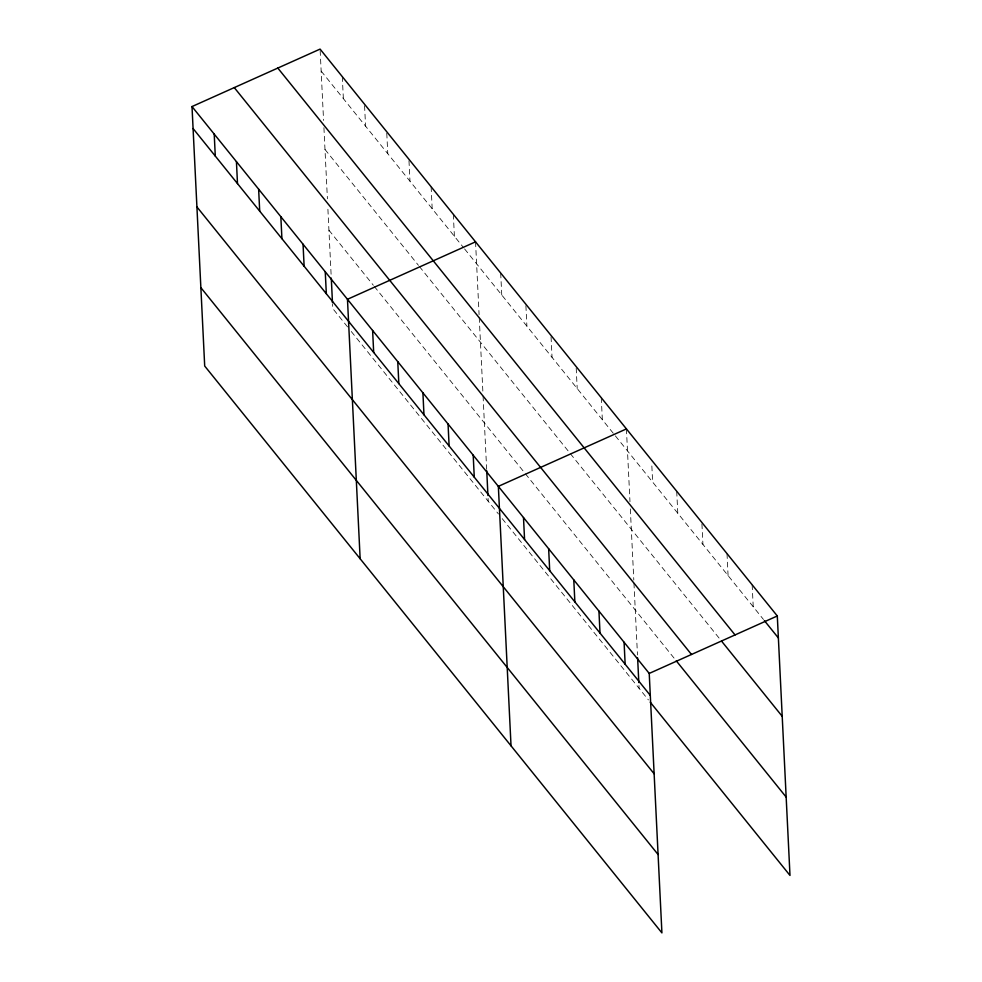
<?xml version="1.0" encoding="UTF-8"?>
<svg xmlns="http://www.w3.org/2000/svg" width="982" height="982" viewBox="0 0 982 982"><rect width="100%" height="100%" fill="white"/><g stroke="black" fill="none" stroke-linecap="round" stroke-linejoin="round"><path stroke-width="0.74" stroke-dasharray="4.91 3.68" d="M321.151 71.085L463.651 247.759M464.584 248.912L614.45 434.731M615.383 435.885L763.48 619.482M324.993 149.46L418.442 265.324M419.375 266.478L719.806 638.963M328.933 230.193L373.356 285.271M374.277 286.413L524.437 472.588M525.37 473.741L675.321 659.659M347.579 326.92L332.775 308.569L332.554 304.211M351.274 331.511L498.475 514.003M502.195 518.631L648.427 699.921M752.151 584.793L753.231 606.79M727.011 553.615L728.079 575.612M701.934 523.909L702.94 544.433M676.708 491.27L677.789 513.255M651.852 465.947L652.637 482.076M626.418 428.913L629.978 501.692M630.334 508.946L633.807 580.104M633.955 583.087L637.478 654.994M638.963 685.473L639.11 688.37M601.266 397.735L602.347 419.719M576.201 368.017L577.195 388.541M551.049 336.838L552.056 357.362M525.898 305.66L526.904 326.184M500.685 273.021L501.753 295.005M475.534 241.842L479.093 314.621M479.241 317.517L482.935 393.033M483.07 396.016L486.667 469.371M488.079 498.402L488.226 501.299M453.328 214.309L454.408 236.294M431.123 186.764L432.19 208.761M408.978 160.704L409.985 181.228M386.773 133.171L387.78 153.683M364.567 105.639L365.574 126.15M342.288 76.633L343.369 98.617M320.157 50.561L323.569 120.43M323.925 127.685L327.399 198.794M327.914 209.264L331.143 275.181"/><path stroke-width="1.47" d="M192.006 106.559L649.225 673.431L661.917 932.9L204.698 366.028L192.006 106.559L320.083 49.1L777.302 615.972L789.994 875.441L650.28 702.228M475.534 241.842L347.468 299.289L360.148 558.758M626.418 428.913L498.353 486.36L511.033 745.829M649.225 673.431L777.302 615.972M764.401 620.636L778.382 637.969M277.82 68.065L735.039 634.937M721.672 641.271L782.212 716.332M234.268 87.594L691.488 654.478M676.254 660.812L786.152 797.077M193.086 128.544L650.305 695.416M196.916 206.907L654.135 773.791M200.868 287.652L658.087 854.536M637.613 657.903L638.828 682.564M624.086 642.253L625.153 664.237M598.934 611.074L600.014 633.059M573.783 579.896L574.863 601.88M548.643 548.717L549.711 570.702M523.492 517.539L524.572 539.523M486.741 470.832L487.944 495.505M473.201 455.182L474.269 477.178M448.05 424.003L449.13 446M422.911 392.825L423.978 414.821M397.759 361.646L398.839 383.643M372.608 330.468L373.688 352.464M331.278 278.09L332.481 302.763M325.251 271.756L326.331 293.753M303.045 244.223L304.125 266.208M280.84 216.691L281.92 238.675M258.634 189.158L259.702 211.142M236.429 161.625L237.497 183.609M214.211 134.092L215.291 156.077"/></g></svg>
